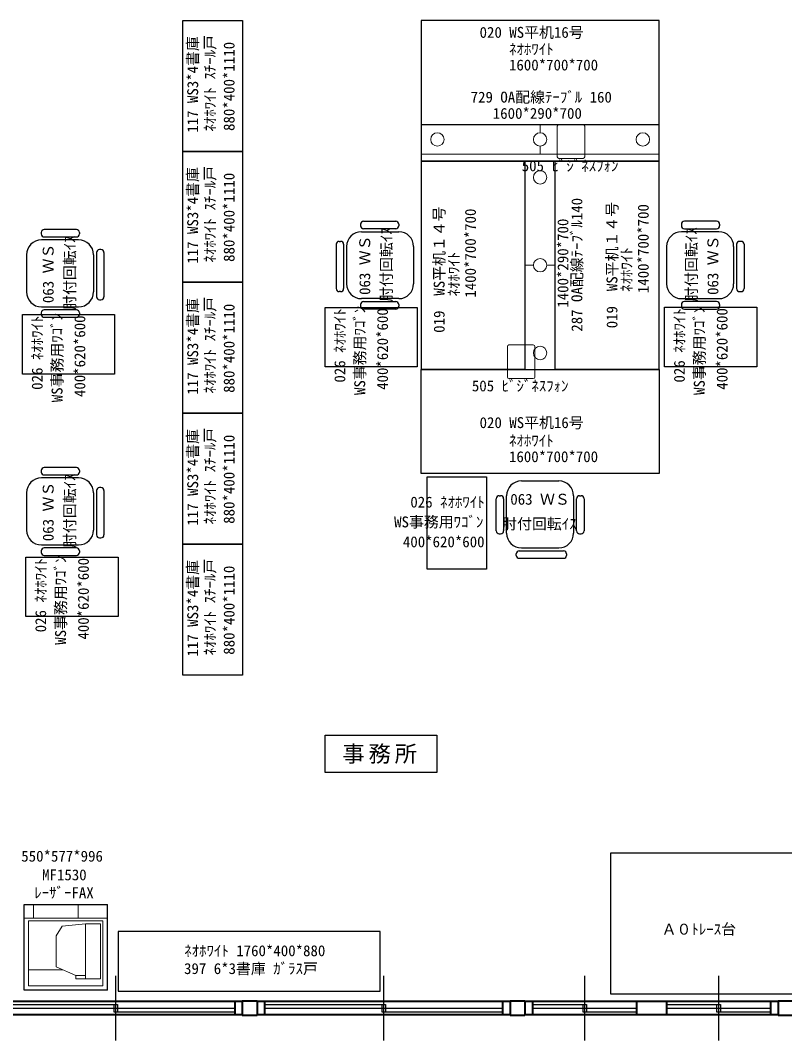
# Model space of a CAD drawing. Units: millimetres at full size, sheet at 1:50; details may follow other scales. Extents: x -14675 to 15005, y -12610 to 11367.
# Drawn here: x -5488 to -355, y 609 to 7465 of the extents above; entities that cross this region are included whole.
import ezdxf
from ezdxf.enums import TextEntityAlignment as Align

# ---------------------------------------------------------------- set-up
doc = ezdxf.new("R2010")
doc.units = ezdxf.units.MM
doc.header["$LTSCALE"] = 50
for name, color, linetype, lineweight in [('0-2', 2, 'Continuous', 40), ('0-4', 7, 'Continuous', 25), ('0-A', 4, 'Continuous', 18), ('0-F', 4, 'Continuous', 18)]:
    doc.layers.add(name, color=color, linetype=linetype, lineweight=lineweight)
doc.styles.add('ＭＳ ゴシック', font='')
doc.styles.get('ＭＳ ゴシック').set_extended_font_data('MS Gothic')

msp = doc.modelspace()

# ---------------------------------------------------------------- linework, layer by layer
at = {"layer": '0-2', "color": 7, "lineweight": 25}
for p, q in [((-4848.59, 1045.61), (-4848.59, 609.36)), ((-3048.59, 1045.61), (-3048.59, 609.36)), ((-1698.59, 1045.61), (-1698.59, 609.36)), ((-798.58, 1045.61), (-798.58, 609.36)), ((-5648.59, 852.49), (-4836.09, 852.49)), ((-5648.59, 827.49), (-4048.59, 827.49)), ((-4861.08, 852.49), (-4861.08, 802.49)), ((-4836.09, 852.49), (-4836.09, 802.49)), ((-3848.59, 852.49), (-3036.09, 852.49)), ((-3848.59, 827.49), (-2248.59, 827.49)), ((-3061.08, 852.49), (-3061.08, 802.49)), ((-3036.09, 852.49), (-3036.09, 802.49)), ((-2048.59, 852.49), (-1686.09, 852.49)), ((-2048.59, 827.49), (-1348.59, 827.49)), ((-1711.09, 852.49), (-1711.09, 802.49)), ((-1686.09, 852.49), (-1686.09, 802.49)), ((-1148.59, 852.49), (-786.09, 852.49)), ((-1148.59, 827.49), (-448.59, 827.49)), ((-811.08, 852.49), (-811.08, 802.49)), ((-786.09, 852.49), (-786.09, 802.49)), ((-4861.08, 802.49), (-4048.59, 802.49)), ((-3061.08, 802.49), (-2248.59, 802.49)), ((-1711.09, 802.49), (-1348.59, 802.49)), ((-811.08, 802.49), (-448.59, 802.49))]:
    msp.add_line(p, q, dxfattribs=at)
at = {"layer": '0-2'}
for p, q in [((-3998.59, 872.49), (-5698.59, 872.49)), ((-4048.59, 872.49), (-4048.59, 782.49)), ((-3998.59, 872.49), (-3998.59, 877.49)), ((-3998.59, 877.49), (-3898.59, 877.49)), ((-3898.59, 872.49), (-3898.59, 877.49)), ((-2198.59, 872.49), (-3898.59, 872.49)), ((-3848.59, 872.49), (-3848.59, 782.49)), ((-2248.59, 872.49), (-2248.59, 782.49)), ((-2198.59, 872.49), (-2198.59, 877.49)), ((-2198.59, 877.49), (-2098.59, 877.49)), ((-2098.59, 872.49), (-2098.59, 877.49)), ((-398.59, 872.49), (-2098.59, 872.49)), ((-2048.59, 872.49), (-2048.59, 782.49)), ((-1348.59, 872.49), (-1348.59, 782.49)), ((-1148.59, 872.49), (-1148.59, 782.49)), ((-448.59, 872.49), (-448.59, 782.49)), ((-398.59, 872.49), (-398.59, 877.49)), ((-398.59, 877.49), (-298.59, 877.49)), ((-3998.59, 782.49), (-5698.59, 782.49)), ((-3898.59, 777.49), (-3998.59, 777.49)), ((-2198.59, 782.49), (-3898.59, 782.49)), ((-2098.59, 777.49), (-2198.59, 777.49)), ((-398.59, 782.49), (-2098.59, 782.49)), ((-298.59, 777.49), (-398.59, 777.49))]:
    msp.add_line(p, q, dxfattribs=at)
for points in [[(-3998.59, 872.49), (-3998.59, 782.49), (-3998.59, 777.49)], [(-3898.59, 872.49), (-3898.59, 782.49), (-3898.59, 777.49)], [(-2198.59, 872.49), (-2198.59, 782.49), (-2198.59, 777.49)], [(-2098.59, 872.49), (-2098.59, 782.49), (-2098.59, 777.49)], [(-398.59, 872.49), (-398.59, 782.49), (-398.59, 777.49)]]:
    msp.add_lwpolyline(points, dxfattribs=at)
at = {"layer": '0-4'}
for p, q in [((-1197.05, 6520.43), (-1197.05, 6810.43)), ((-1852.05, 6520.43), (-2142.05, 6520.43)), ((-3182.73, 6115.43), (-2966.27, 6115.43)), ((-811.37, 6115.43), (-1027.82, 6115.43)), ((-5347.82, 6040.42), (-5347.82, 6030.43)), ((-5111.37, 6060.42), (-5327.82, 6060.42)), ((-5091.37, 6040.42), (-5091.37, 6030.43)), ((-3202.73, 6095.43), (-3202.73, 6085.43)), ((-3197.05, 6045.43), (-2947.05, 6045.43)), ((-2966.27, 6065.43), (-3182.73, 6065.43)), ((-2946.28, 6095.43), (-2946.28, 6085.43)), ((-1047.82, 6095.43), (-1047.82, 6085.43)), ((-797.05, 6045.43), (-1047.05, 6045.43)), ((-1027.82, 6065.43), (-811.37, 6065.43)), ((-791.37, 6095.43), (-791.37, 6085.43)), ((-5097.05, 5990.42), (-5347.05, 5990.42)), ((-5327.82, 6010.42), (-5111.37, 6010.42)), ((-3347.05, 5980.6), (-3337.05, 5980.6)), ((-647.05, 5980.6), (-657.05, 5980.6)), ((-4977.05, 5905.6), (-4977.05, 5607.83)), ((-4947.05, 5925.6), (-4957.05, 5925.6)), ((-4927.05, 5905.6), (-4927.05, 5607.83)), ((-3367.05, 5960.6), (-3367.05, 5662.84)), ((-3317.05, 5960.6), (-3317.05, 5662.84)), ((-3297.05, 5945.43), (-3297.05, 5695.43)), ((-2847.05, 5945.43), (-2847.05, 5695.43)), ((-1147.05, 5945.43), (-1147.05, 5695.43)), ((-697.05, 5945.43), (-697.05, 5695.43)), ((-677.05, 5960.6), (-677.05, 5662.84)), ((-627.05, 5960.6), (-627.05, 5662.84)), ((-5447.05, 5890.42), (-5447.05, 5640.43)), ((-4997.05, 5890.42), (-4997.05, 5640.43)), ((-3337.05, 5642.84), (-3347.05, 5642.84)), ((-657.05, 5642.84), (-647.05, 5642.84)), ((-4957.05, 5587.83), (-4947.05, 5587.83)), ((-3202.73, 5555.43), (-3202.73, 5545.43)), ((-2947.05, 5595.43), (-3197.05, 5595.43)), ((-3182.73, 5575.43), (-2966.27, 5575.43)), ((-2946.28, 5555.43), (-2946.28, 5545.43)), ((-1047.82, 5555.43), (-1047.82, 5545.43)), ((-1047.05, 5595.43), (-797.05, 5595.43)), ((-811.37, 5575.43), (-1027.82, 5575.43)), ((-791.37, 5555.43), (-791.37, 5545.43)), ((-5347.82, 5500.42), (-5347.82, 5490.42)), ((-5347.05, 5540.42), (-5097.05, 5540.42)), ((-5111.37, 5520.42), (-5327.82, 5520.42)), ((-5091.37, 5500.42), (-5091.37, 5490.42)), ((-2966.27, 5525.43), (-3182.73, 5525.43)), ((-1027.82, 5525.43), (-811.37, 5525.43)), ((-5327.82, 5470.42), (-5111.37, 5470.42)), ((-2097.05, 5120.43), (-2797.05, 5120.43)), ((-5111.37, 4460.42), (-5327.82, 4460.42)), ((-5347.82, 4440.42), (-5347.82, 4430.42)), ((-5097.05, 4390.42), (-5347.05, 4390.42)), ((-5327.82, 4410.42), (-5111.37, 4410.42)), ((-5091.37, 4440.42), (-5091.37, 4430.42)), ((-4947.05, 4325.59), (-4957.05, 4325.59)), ((-2122.05, 4370.43), (-1872.05, 4370.43)), ((-5447.05, 4290.42), (-5447.05, 4040.42)), ((-4997.05, 4290.42), (-4997.05, 4040.42)), ((-4977.05, 4305.59), (-4977.05, 4007.83)), ((-4927.05, 4305.59), (-4927.05, 4007.83)), ((-2292.05, 4034.75), (-2292.05, 4251.2)), ((-2272.05, 4271.2), (-2262.05, 4271.2)), ((-2242.05, 4251.2), (-2242.05, 4034.75)), ((-2222.05, 4020.43), (-2222.05, 4270.43)), ((-1772.05, 4270.43), (-1772.05, 4020.43)), ((-1752.05, 4034.75), (-1752.05, 4251.2)), ((-1732.05, 4271.2), (-1722.05, 4271.2)), ((-1702.05, 4251.2), (-1702.05, 4034.75)), ((-4957.05, 3987.83), (-4947.05, 3987.83)), ((-2272.05, 4014.75), (-2262.05, 4014.75)), ((-1732.05, 4014.75), (-1722.05, 4014.75)), ((-5347.05, 3940.42), (-5097.05, 3940.42)), ((-5111.37, 3920.42), (-5327.82, 3920.42)), ((-2122.05, 3920.43), (-1872.05, 3920.43)), ((-5347.82, 3900.42), (-5347.82, 3890.42)), ((-5327.82, 3870.42), (-5111.37, 3870.42)), ((-5091.37, 3900.42), (-5091.37, 3890.42)), ((-2157.22, 3870.43), (-2157.22, 3880.43)), ((-2137.22, 3900.43), (-1839.46, 3900.43)), ((-2137.22, 3850.43), (-1839.46, 3850.43)), ((-1819.46, 3880.43), (-1819.46, 3870.43)), ((-5463.68, 1522.94), (-4903.69, 1522.94)), ((-4903.69, 947.94), (-4903.69, 1522.94))]:
    msp.add_line(p, q, dxfattribs=at)
at = {"layer": '0-4', "color": 4, "lineweight": 18}
for p, q in [((-1197.05, 6765.43), (-2797.05, 6765.43)), ((-1997.05, 6710.42), (-1997.05, 6765.43)), ((-1997.05, 6565.43), (-1997.05, 6620.43)), ((-2797.05, 6565.43), (-1197.05, 6565.43)), ((-2797.05, 5120.43), (-2797.05, 6520.43)), ((-2097.05, 6520.43), (-2097.05, 5120.43)), ((-1897.05, 5120.43), (-1897.05, 6520.43)), ((-2097.05, 5820.43), (-2042.05, 5820.43)), ((-1952.05, 5820.43), (-1897.05, 5820.43)), ((-1197.05, 5120.43), (-2797.05, 5120.43)), ((-5399.35, 1432.15), (-5399.35, 1522.94)), ((-5099.58, 1522.94), (-5099.58, 1432.15)), ((-4903.69, 1432.15), (-5463.68, 1432.15)), ((-5433.69, 1413.57), (-4933.68, 1413.57)), ((-5050.78, 1394.97), (-5050.78, 1025.49)), ((-4933.68, 977.94), (-4933.68, 1413.57)), ((-5248.3, 1105.27), (-5248.3, 1313.23)), ((-5115.84, 1046.4), (-5248.3, 1105.27)), ((-5433.69, 1085.91), (-5204.73, 1085.91)), ((-5115.84, 1046.4), (-5050.78, 1046.4)), ((-5115.84, 1025.49), (-5115.84, 1046.4)), ((-4950.86, 1025.49), (-5115.84, 1025.49))]:
    msp.add_line(p, q, dxfattribs=at)
at = {"layer": '0-4'}
for points in [[(-3997.05, 6585.43), (-4397.05, 6585.43), (-4397.05, 7465.43), (-3997.05, 7465.43)], [(-1197.05, 6765.43), (-1197.05, 7465.43), (-2797.05, 7465.43), (-2797.05, 6765.43)], [(-3997.05, 5705.43), (-4397.05, 5705.43), (-4397.05, 6585.43), (-3997.05, 6585.43)], [(-3997.05, 4825.43), (-4397.05, 4825.43), (-4397.05, 5705.43), (-3997.05, 5705.43)], [(-4855.13, 5088.61), (-5475.13, 5088.61), (-5475.13, 5488.62), (-4855.13, 5488.62)], [(-2821.84, 5137.02), (-3441.84, 5137.02), (-3441.84, 5537.02), (-2821.84, 5537.02)], [(-541.07, 5137.49), (-1161.07, 5137.49), (-1161.07, 5537.49), (-541.07, 5537.49)], [(-1197.05, 5120.43), (-1197.05, 4420.43), (-2797.05, 4420.43), (-2797.05, 5120.43)], [(-3997.05, 3945.43), (-4397.05, 3945.43), (-4397.05, 4825.43), (-3997.05, 4825.43)], [(-2356.5, 4397.66), (-2356.5, 3777.66), (-2756.5, 3777.66), (-2756.5, 4397.66)], [(-3997.05, 3065.43), (-4397.05, 3065.43), (-4397.05, 3945.43), (-3997.05, 3945.43)], [(-4831.3, 3458.88), (-5451.3, 3458.88), (-5451.3, 3858.88), (-4831.3, 3858.88)], [(-1522.28, 920.37), (-1522.28, 1870.37), (-72.28, 1870.37), (-72.28, 920.37)], [(-4831.49, 1341.86), (-4831.49, 941.86), (-3071.49, 941.86), (-3071.49, 1341.86)]]:
    msp.add_lwpolyline(points, close=True, dxfattribs=at)
for points in [[(-2797.05, 6810.43), (-2797.05, 6520.43), (-1197.05, 6520.43)], [(-2097.05, 5120.43), (-2097.05, 6520.43), (-2797.05, 6520.43), (-2797.05, 5120.43)], [(-1197.05, 5120.43), (-1197.05, 6520.43), (-1897.05, 6520.43), (-1897.05, 5120.43)], [(-2797.05, 5120.43), (-1197.05, 5120.43), (-1897.05, 5120.43)], [(-4903.69, 947.94), (-5463.68, 947.94), (-5463.68, 1522.94)]]:
    msp.add_lwpolyline(points, dxfattribs=at)
at = {"layer": '0-4', "color": 4, "lineweight": 18}
for points in [[(-4933.68, 977.94), (-5433.69, 977.94), (-5433.69, 1413.57)], [(-5050.78, 1394.97), (-5206.47, 1378.7), (-5248.3, 1313.23)], [(-4950.86, 1025.49), (-4950.86, 1394.97), (-5050.78, 1394.97)]]:
    msp.add_lwpolyline(points, dxfattribs=at)
for centre in [(-2687.05, 6665.43), (-1997.05, 6665.43), (-1307.05, 6665.43), (-1997.05, 6410.43), (-1997.05, 5820.43), (-1997.05, 5230.43)]:
    msp.add_circle(centre, 45, dxfattribs=at)
at = {"layer": '0-4'}
for centre, radius, start, end in [((-3182.73, 6095.43), 20, 90, 180), ((-2966.27, 6095.43), 20, 0, 90), ((-1027.82, 6095.43), 20, 90, 180), ((-811.37, 6095.43), 20, 0, 90), ((-5327.82, 6040.42), 20, 90, 180), ((-5111.37, 6040.42), 20, 0, 90), ((-3197.05, 5945.43), 100, 90, 180), ((-3182.73, 6085.43), 20, 180, 270), ((-2966.27, 6085.43), 20, 270, 0), ((-2947.05, 5945.43), 100, 0, 90), ((-1047.05, 5945.43), 100, 90, 180), ((-1027.82, 6085.43), 20, 180, 270), ((-811.37, 6085.43), 20, 270, 0), ((-797.05, 5945.43), 100, 0, 90), ((-5347.05, 5890.42), 100, 90, 180), ((-5327.82, 6030.43), 20, 180, 270), ((-5111.37, 6030.43), 20, 270, 0), ((-5097.05, 5890.42), 100, 0, 90), ((-3347.05, 5960.6), 20, 90, 180), ((-3337.05, 5960.6), 20, 0, 90), ((-657.05, 5960.6), 20, 90, 180), ((-647.05, 5960.6), 20, 0, 90), ((-4957.05, 5905.6), 20, 90, 180), ((-4947.05, 5905.6), 20, 0, 90), ((-3197.05, 5695.43), 100, 180, 270), ((-2947.05, 5695.43), 100, 270, 0), ((-1047.05, 5695.43), 100, 180, 270), ((-797.05, 5695.43), 100, 270, 0), ((-5347.05, 5640.43), 100, 180, 270), ((-5097.05, 5640.43), 100, 270, 0), ((-3347.05, 5662.84), 20, 180, 270), ((-3347.05, 5662.84), 20, 180, 270), ((-3337.05, 5662.84), 20, 270, 0), ((-657.05, 5662.84), 20, 180, 270), ((-647.05, 5662.84), 20, 270, 0), ((-647.05, 5662.84), 20, 270, 0), ((-4957.05, 5607.83), 20, 180, 270), ((-4947.05, 5607.83), 20, 270, 0), ((-4947.05, 5607.83), 20, 270, 0), ((-3182.73, 5555.43), 20, 90, 180), ((-2966.27, 5555.43), 20, 0, 90), ((-1027.82, 5555.43), 20, 90, 180), ((-811.37, 5555.43), 20, 0, 90), ((-5327.82, 5500.42), 20, 90, 180), ((-5327.82, 5490.42), 20, 180, 270), ((-5111.37, 5500.42), 20, 0, 90), ((-5111.37, 5490.42), 20, 270, 0), ((-3182.73, 5545.43), 20, 180, 270), ((-2966.27, 5545.43), 20, 270, 0), ((-1027.82, 5545.43), 20, 180, 270), ((-811.37, 5545.43), 20, 270, 0), ((-5327.82, 4440.42), 20, 90, 180), ((-5111.37, 4440.42), 20, 0, 90), ((-5347.05, 4290.42), 100, 90, 180), ((-5327.82, 4430.42), 20, 180, 270), ((-5111.37, 4430.42), 20, 270, 0), ((-5097.05, 4290.42), 100, 0, 90), ((-4957.05, 4305.59), 20, 90, 180), ((-4947.05, 4305.59), 20, 0, 90), ((-2122.05, 4270.43), 100, 90, 180), ((-1872.05, 4270.43), 100, 0, 90), ((-2272.05, 4251.2), 20, 90, 180), ((-2262.05, 4251.2), 20, 0, 90), ((-1732.05, 4251.2), 20, 90, 180), ((-1722.05, 4251.2), 20, 0, 90), ((-5347.05, 4040.42), 100, 180, 270), ((-5097.05, 4040.42), 100, 270, 0), ((-4957.05, 4007.83), 20, 180, 270), ((-4947.05, 4007.83), 20, 270, 0), ((-4947.05, 4007.83), 20, 270, 0), ((-2272.05, 4034.75), 20, 180, 270), ((-2262.05, 4034.75), 20, 270, 0), ((-2122.05, 4020.43), 100, 180, 270), ((-1872.05, 4020.43), 100, 270, 0), ((-1732.05, 4034.75), 20, 180, 270), ((-1722.05, 4034.75), 20, 270, 0), ((-5327.82, 3900.42), 20, 90, 180), ((-5111.37, 3900.42), 20, 0, 90), ((-5327.82, 3890.42), 20, 180, 270), ((-5111.37, 3890.42), 20, 270, 0), ((-2137.22, 3880.43), 20, 90, 180), ((-2137.22, 3870.43), 20, 180, 270), ((-1839.46, 3880.43), 20, 0, 90), ((-1839.46, 3870.43), 20, 270, 0), ((-1839.46, 3870.43), 20, 270, 0)]:
    msp.add_arc(centre, radius, start, end, dxfattribs=at)
at = {"layer": '0-A'}
for p, q in [((-1881.55, 6547.84), (-1881.55, 6753.84)), ((-1707.55, 6763.84), (-1871.55, 6763.84)), ((-1697.55, 6547.84), (-1697.55, 6753.84)), ((-1871.55, 6537.84), (-1707.55, 6537.84)), ((-2042.61, 5284.66), (-2206.61, 5284.66)), ((-2216.61, 5068.66), (-2216.61, 5274.66)), ((-2032.61, 5068.66), (-2032.61, 5274.66)), ((-2206.61, 5058.66), (-2042.61, 5058.66))]:
    msp.add_line(p, q, dxfattribs=at)
for centre, start, end in [((-1871.55, 6753.84), 90, 180), ((-1707.55, 6753.84), 0, 90), ((-1871.55, 6547.84), 180, 270), ((-1707.55, 6547.84), 270, 0), ((-2206.61, 5274.66), 90, 180), ((-2042.61, 5274.66), 0, 90), ((-2206.61, 5068.66), 180, 270), ((-2042.61, 5068.66), 270, 0)]:
    msp.add_arc(centre, 10, start, end, dxfattribs=at)
at = {"layer": '0-F', "color": 7, "lineweight": 25}
msp.add_lwpolyline([(-3441.12, 2411.43), (-3441.12, 2661.43), (-2691.12, 2661.43), (-2691.12, 2411.43)], close=True, dxfattribs=at)

# ---------------------------------------------------------------- texts
at = {"layer": '0-4', "color": 4, "style": 'ＭＳ ゴシック'}
for s, p in [('020 WS平机16号', (-2403.62, 7326.39)), ('ﾈｵﾎﾜｲﾄ', (-2206.05, 7213.87)), ('1600*700*700', (-2206.05, 7107.2)), ('729 OA配線ﾃｰﾌﾞﾙ 160', (-2463.57, 6891.2)), ('1600*290*700', (-2315.02, 6782.08)), ('020 WS平机16号', (-2403.62, 4703.67)), ('ﾈｵﾎﾜｲﾄ', (-2206.05, 4582.91)), ('1600*700*700', (-2206.05, 4474.85)), ('026 ﾈｵﾎﾜｲﾄ', (-2868.79, 4169.75)), ('063 ＷＳ', (-2197.22, 4188.82)), ('WS事務用ﾜｺﾞﾝ', (-2977.72, 4036.27)), ('肘付回転ｲｽ', (-2251.72, 4023.56)), ('400*620*600', (-2918.79, 3902.79)), ('550*577*996', (-5482.4, 1790.25)), ('MF1530', (-5342.34, 1664.61)), ('ﾚｰｻﾞｰFAX', (-5395.22, 1544.21)), ('Ａ０ﾄﾚｰｽ台', (-1180.83, 1299.48)), ('ﾈｵﾎﾜｲﾄ 1760*400*880', (-4387.99, 1154.65)), ('397 6*3書庫 ｶﾞﾗｽ戸', (-4388.92, 1034.61))]:
    msp.add_text(s, height=73.31, dxfattribs=at).set_placement(p, align=Align.BOTTOM_LEFT)
for s, p in [('117 WS3*4書庫', (-4272.02, 6710.39)), ('ﾈｵﾎﾜｲﾄ ｽﾁｰﾙ戸', (-4156.1, 6717.78)), ('880*400*1110', (-4027.84, 6722.59)), ('117 WS3*4書庫', (-4272.02, 5830.38)), ('ﾈｵﾎﾜｲﾄ ｽﾁｰﾙ戸', (-4156.1, 5837.78)), ('880*400*1110', (-4027.84, 5842.59)), ('287 OA配線ﾃｰﾌﾞﾙ140', (-1691.55, 5373.65)), ('019\u3000WS平机１４号', (-1455.72, 5396.26)), ('019\u3000WS平机１４号', (-2616.55, 5365.98)), ('1400*700*700', (-2406.42, 5602.22)), ('1400*700*700', (-1245.59, 5632.5)), ('1400*290*700', (-1785.42, 5534.81)), ('肘付回転ｲｽ', (-2971.52, 5575.1)), ('肘付回転ｲｽ', (-922.58, 5575.1)), ('肘付回転ｲｽ', (-5098.06, 5520.09)), ('063 ＷＳ', (-3116.29, 5620.6)), ('063 ＷＳ', (-777.81, 5620.6)), ('063 ＷＳ', (-5242.84, 5565.59)), ('ﾈｵﾎﾜｲﾄ', (-2518.28, 5610.36)), ('ﾈｵﾎﾜｲﾄ', (-1357.46, 5640.65)), ('117 WS3*4書庫', (-4272.02, 4950.39)), ('ﾈｵﾎﾜｲﾄ ｽﾁｰﾙ戸', (-4156.1, 4957.78)), ('880*400*1110', (-4027.84, 4962.59)), ('WS事務用ﾜｺﾞﾝ', (-5183.23, 4899.41)), ('026 ﾈｵﾎﾜｲﾄ', (-3283.8, 5031.22)), ('WS事務用ﾜｺﾞﾝ', (-3149.93, 4947.81)), ('400*620*600', (-2997.03, 4982.56)), ('026 ﾈｵﾎﾜｲﾄ', (-1003.03, 5031.68)), ('WS事務用ﾜｺﾞﾝ', (-869.16, 4948.28)), ('400*620*600', (-716.26, 4983.03)), ('026 ﾈｵﾎﾜｲﾄ', (-5317.09, 4982.81)), ('400*620*600', (-5030.33, 4934.16)), ('117 WS3*4書庫', (-4272.02, 4070.38)), ('ﾈｵﾎﾜｲﾄ ｽﾁｰﾙ戸', (-4156.1, 4077.78)), ('880*400*1110', (-4027.84, 4082.59)), ('肘付回転ｲｽ', (-5098.06, 3920.09)), ('063 ＷＳ', (-5242.84, 3965.59)), ('026 ﾈｵﾎﾜｲﾄ', (-5293.26, 3353.08)), ('WS事務用ﾜｺﾞﾝ', (-5159.4, 3269.67)), ('400*620*600', (-5006.5, 3304.42)), ('ﾈｵﾎﾜｲﾄ ｽﾁｰﾙ戸', (-4156.1, 3197.78)), ('117 WS3*4書庫', (-4272.02, 3190.39)), ('880*400*1110', (-4027.84, 3202.59))]:
    msp.add_text(s, height=73.31, rotation=90, dxfattribs=at).set_placement(p, align=Align.BOTTOM_LEFT)
at = {"layer": '0-A', "style": 'ＭＳ ゴシック'}
for p in [(-2120.37, 6429.69), (-2455.43, 4950.51)]:
    msp.add_text('505 ﾋﾞｼﾞﾈｽﾌｫﾝ', height=73.31, dxfattribs=at).set_placement(p, align=Align.BOTTOM_LEFT)
at = {"layer": '0-F', "color": 7, "insert": (-3324.97, 2469.28), "char_height": 110, "attachment_point": 7, "style": 'ＭＳ ゴシック'}
msp.add_mtext('\\T1.17;事務所', dxfattribs=at)

doc.saveas('drawing.dxf')
